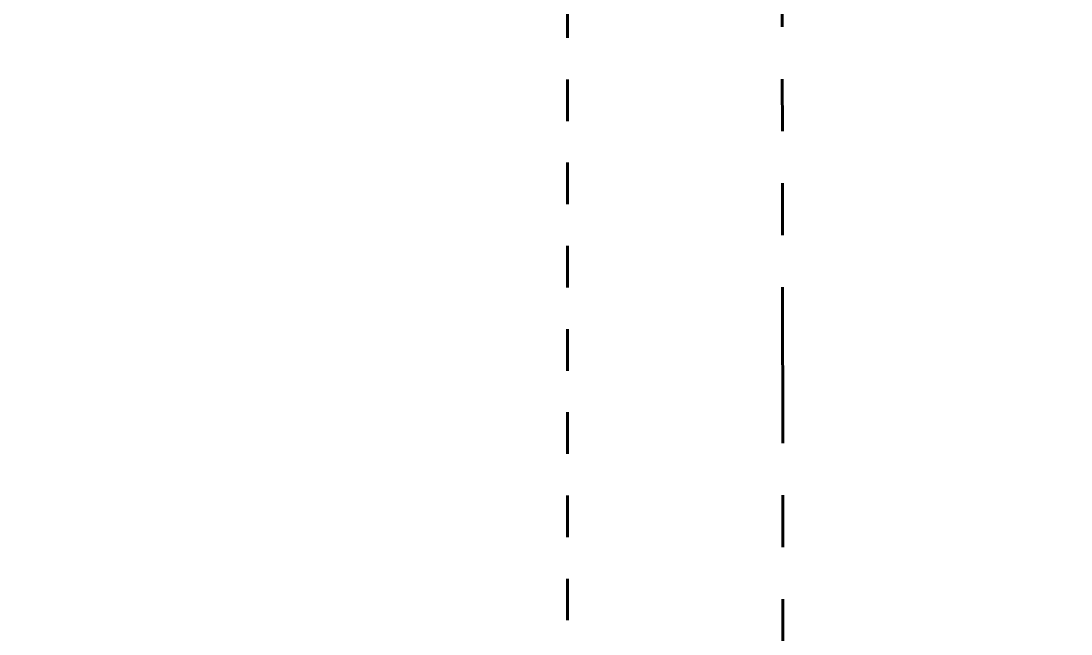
# Model space of a CAD drawing. Header units: inches. Extents: x -4169 to -1846, y 9706 to 12377.
# Drawn here: x -3833.475 to -3830.953, y 10392.857 to 10394.33 of the extents above; entities that cross this region are included whole.
import ezdxf

# ---------------------------------------------------------------- set-up
doc = ezdxf.new("R2010")
doc.units = ezdxf.units.IN
doc.header["$MEASUREMENT"] = 0
for name, pattern in [('Aligning Line 1_8_', [0.25, 0.125, -0.125]), ('Dash 1_16_', [0.125, 0.0625, -0.0625]), ('Double Dash 3_8_', [1, 0.375, -0.125, 0.125, -0.125, 0.125, -0.125])]:
    doc.linetypes.add(name, pattern=pattern)
for name, color, linetype, lineweight in [('0-1', 7, 'Continuous', 5), ('0-3', 147, 'Aligning Line 1_8_', 9), ('A-WALL-PATT-2', 253, 'Continuous', 9), ('C-PROP-LINE-1', 50, 'Double Dash 3_8_', 60), ('C-PROP-LINE-2', 91, 'Dash 1_16_', 60)]:
    doc.layers.add(name, color=color, linetype=linetype, lineweight=lineweight)

# ---------------------------------------------------------------- blocks, each defined once
blk = doc.blocks.new('CTR - 1st Phase - Unit Layouts_rvt-1-ENLARGED RCP - 3RD FLOOR PLAN')
at = {"layer": 'A-WALL-PATT-2'}
h = blk.add_hatch(dxfattribs=at)
h.set_pattern_fill('FP_2', color=256, style=0, pattern_type=2)
h.set_pattern_definition([(216.87, (4.265, 10.662), (31.9871619, 21.32545714), [5.331, -47.981]), (206.565, (10.662, 7.464), (-10.662476, -10.6620098), [11.921, -11.921]), (198.435, (10.662, 2.132), (-21.3244936, -10.6625869), [6.744, -26.974])])
h.paths.add_polyline_path([(-3823.7222, 10392.4644), (-3820.2222, 10392.4644), (-3820.2222, 10395.9644), (-3852.4737, 10395.9615), (-3852.4737, 10392.4644), (-3830.19, 10392.4644)], flags=0)
blk = doc.blocks.new('Family - ___-1878392-ENLARGED RCP - 3RD FLOOR PLAN')
at = {"layer": 'C-PROP-LINE-1'}
blk.add_line((-3833.4105, 12088.6895), (-3830.9943, 9768.0809), dxfattribs=at)
blk = doc.blocks.new('CTR - 1st Phase - Shell_rvt-1-ENLARGED RCP - 3RD FLOOR PLAN')
at = {"layer": '0-3'}
blk.add_blockref('Family - ___-1878392-ENLARGED RCP - 3RD FLOOR PLAN', (0, 0), dxfattribs=at)
blk = doc.blocks.new('Family - ___-1870574-ENLARGED RCP - 3RD FLOOR PLAN')
at = {"layer": 'C-PROP-LINE-2'}
blk.add_line((-3832.162, 10010.0894), (-3832.162, 12088.5894), dxfattribs=at)

msp = doc.modelspace()

# ---------------------------------------------------------------- block references
at = {"layer": '0-1'}
for name in ['CTR - 1st Phase - Shell_rvt-1-ENLARGED RCP - 3RD FLOOR PLAN', 'CTR - 1st Phase - Unit Layouts_rvt-1-ENLARGED RCP - 3RD FLOOR PLAN']:
    msp.add_blockref(name, (0, 0), dxfattribs=at)
at = {"layer": 'C-PROP-LINE-2'}
msp.add_blockref('Family - ___-1870574-ENLARGED RCP - 3RD FLOOR PLAN', (0, 0), dxfattribs=at)

doc.saveas('drawing.dxf')
